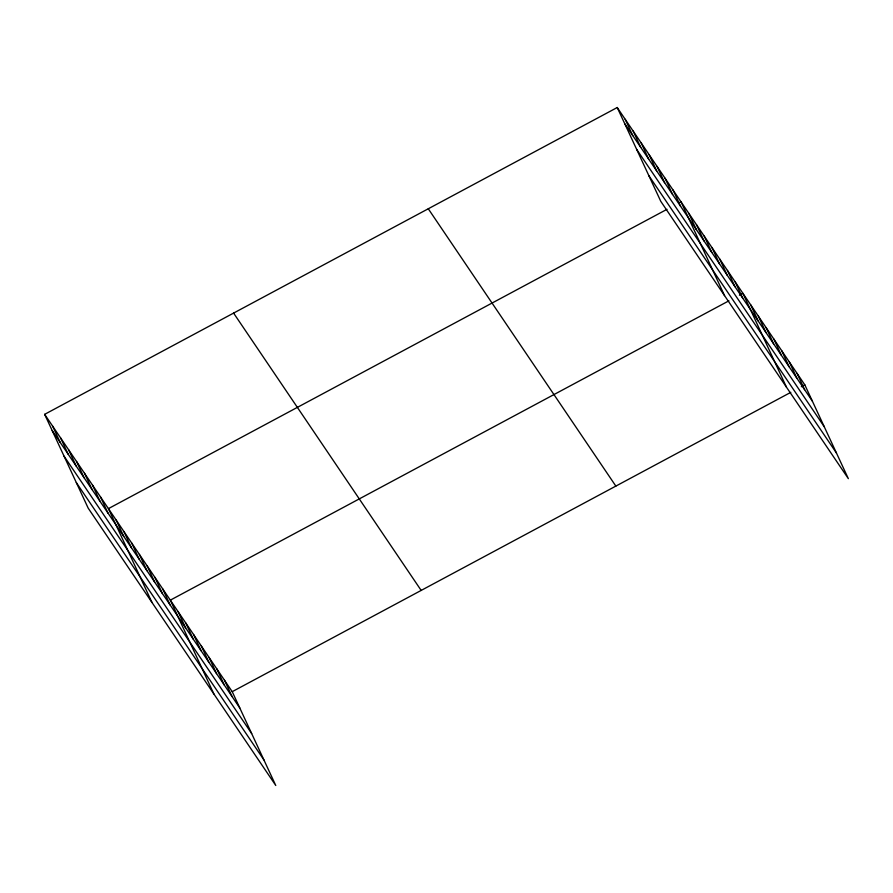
<?xml version="1.0" encoding="UTF-8"?>
<svg xmlns="http://www.w3.org/2000/svg" width="893" height="893" viewBox="0 0 893 893"><rect width="100%" height="100%" fill="white"/><g stroke="black" fill="none" stroke-linecap="round" stroke-linejoin="round"><path stroke-width="1.34" d="M44.65 414.341L232.225 691.673L275.77 785.483L88.195 508.162L44.65 414.341L617.23 107.517L804.805 384.838L848.35 478.659L660.775 201.327L617.23 107.517M667.004 209.308L108.421 508.63L151.977 602.451M678.669 203.057L681.002 201.807L724.547 295.616M728.911 300.818L170.329 600.152L213.873 693.961M739.404 295.203L742.898 293.328L786.454 387.138M232.225 691.673L790.807 392.34M801.3 386.714L804.805 384.838M624.787 123.803L812.362 401.124M636.664 149.388L824.239 426.709M648.898 175.742L836.473 453.064M428.272 208.772L615.857 486.093M233.598 313.097L421.172 590.418M52.207 430.627L239.782 707.948M64.084 456.211L251.659 733.533M76.318 482.577L263.893 759.898M797.069 373.397L804.626 389.683M789.323 361.955L796.88 378.241M781.587 350.525L789.144 366.8M773.851 339.083L781.408 355.358M766.116 327.642L773.673 343.928M758.38 316.2L765.937 332.486M750.645 304.759L758.202 321.045M735.162 281.887L742.719 298.162M727.427 270.445L734.984 286.72M719.691 259.003L727.248 275.29M711.955 247.562L719.512 263.848M704.22 236.12L711.777 252.406M696.473 224.69L704.03 240.965M688.737 213.248L696.294 229.523M673.032 190.019L680.589 206.305M665.062 178.232L672.619 194.518M657.081 166.444L664.638 182.73M649.111 154.668L656.668 170.943M641.141 142.88L648.698 159.155M633.17 131.092L640.727 147.367M625.2 119.305L632.757 135.58M224.489 680.232L232.046 696.507M216.753 668.79L224.31 685.065M209.018 657.348L216.575 673.635M201.282 645.907L208.839 662.193M193.535 634.465L201.092 650.751M185.8 623.035L193.357 639.31M178.064 611.593L185.621 627.868M162.593 588.71L170.15 604.996M154.846 577.269L162.414 593.555M147.111 565.838L154.668 582.113M139.375 554.397L146.932 570.672M131.639 542.955L139.196 559.23M123.904 531.514L131.461 547.8M116.168 520.072L123.725 536.358M100.451 496.854L108.008 513.129M92.481 485.066L100.038 501.341M84.511 473.279L92.068 489.554M76.541 461.491L84.098 477.777M68.571 449.704L76.128 465.99M60.59 437.916L68.147 454.202M52.62 426.128L60.177 442.415"/></g></svg>
